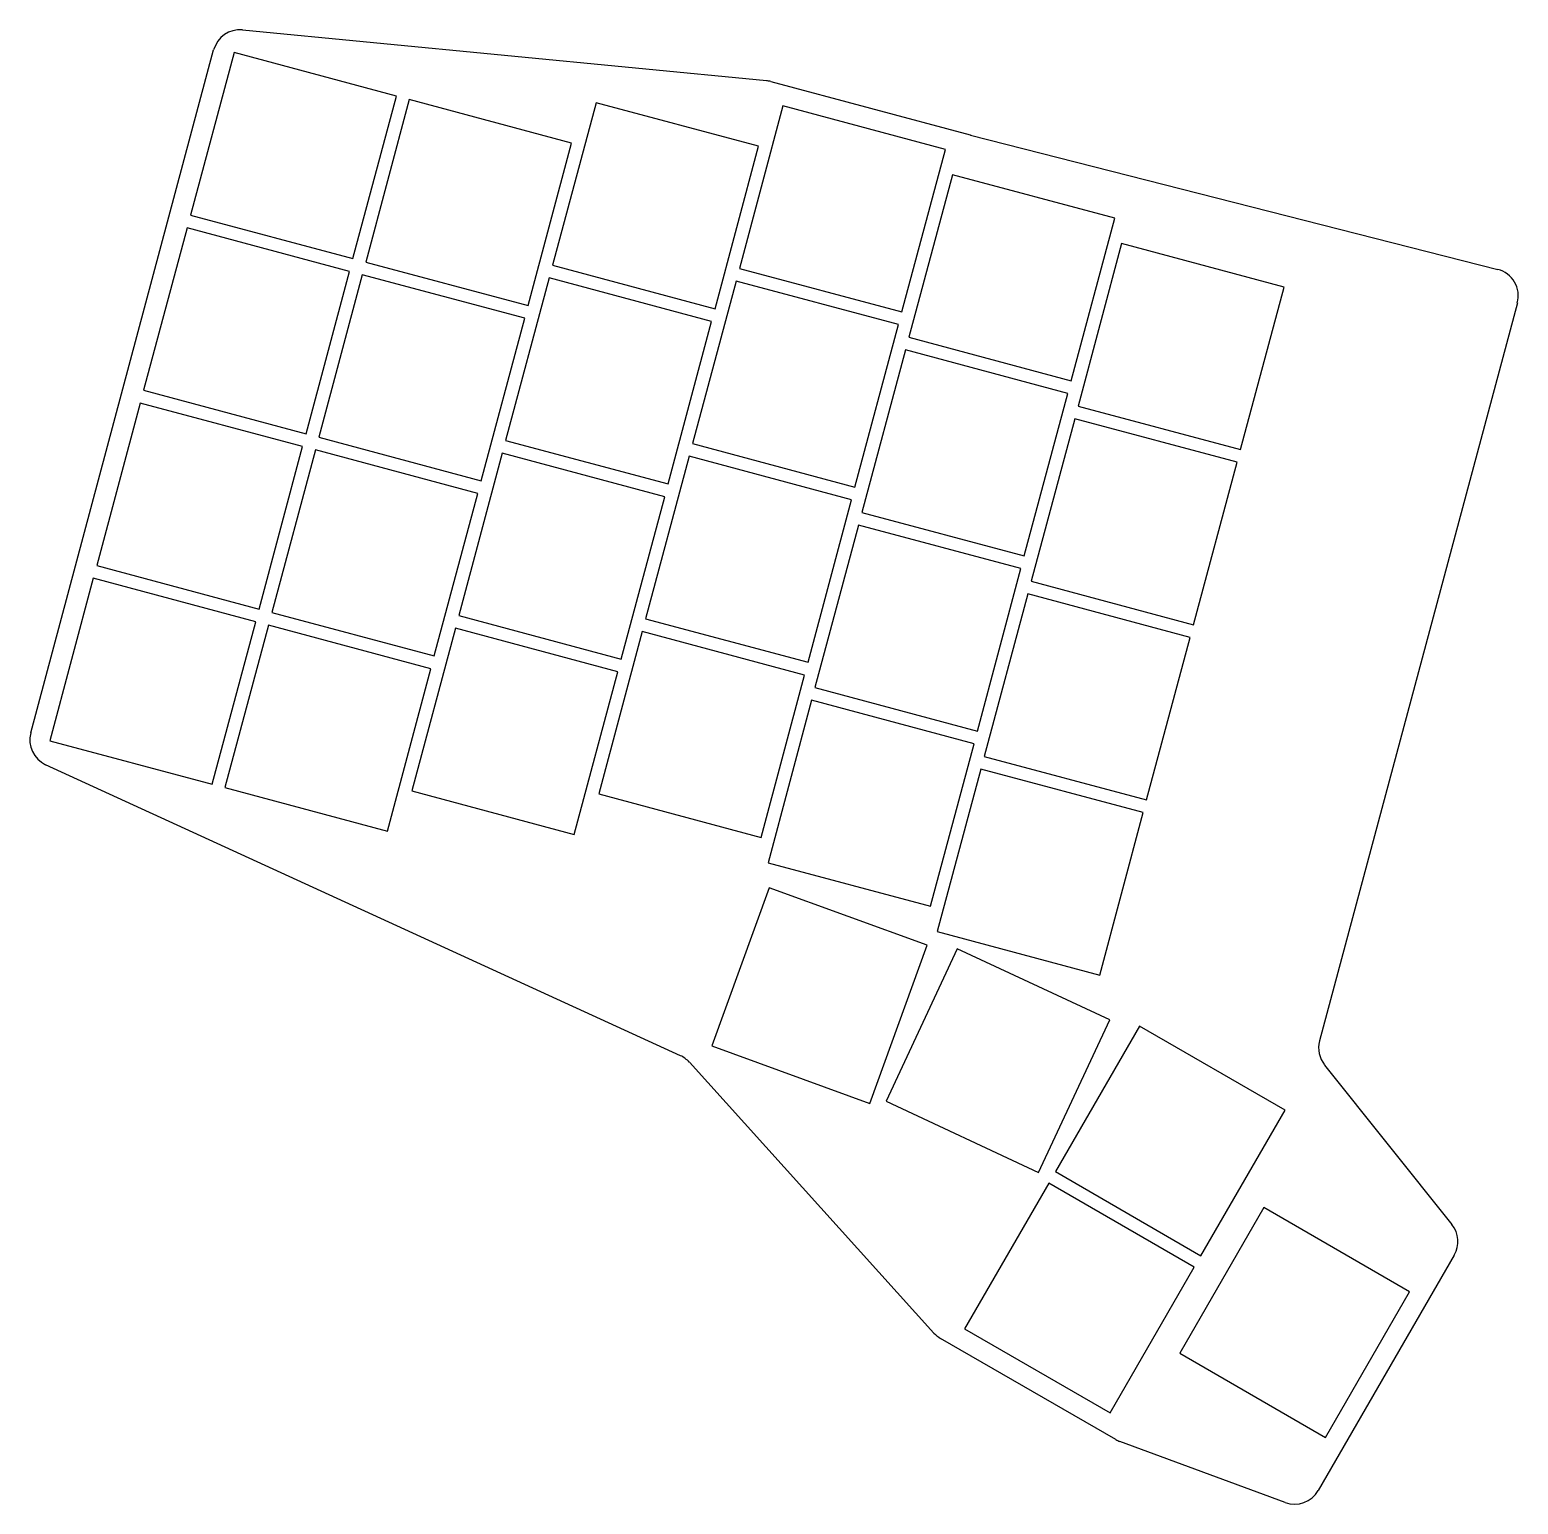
# Model space of a CAD drawing. Header units: millimetres. Extents: x 57 to 221, y -213 to -51.
import ezdxf

# ---------------------------------------------------------------- set-up
doc = ezdxf.new("R2010")
doc.units = ezdxf.units.MM

msp = doc.modelspace()

# ---------------------------------------------------------------- linework, layer by layer
for p, q in [((80.62, -50.64), (138.4, -56.24)), ((57.25, -128.18), (77.43, -52.85)), ((79.68, -53.15), (74.88, -71.07)), ((97.6, -57.95), (79.68, -53.15)), ((138.88, -56.33), (160.89, -62.23)), ((92.8, -75.87), (97.6, -57.95)), ((99, -58.33), (94.2, -76.25)), ((116.92, -63.13), (99, -58.33)), ((119.62, -58.68), (114.82, -76.59)), ((137.54, -63.48), (119.62, -58.68)), ((140.23, -59.02), (135.43, -76.94)), ((158.15, -63.83), (140.23, -59.02)), ((160.93, -62.24), (219.07, -77.07)), ((112.12, -81.05), (116.92, -63.13)), ((132.74, -81.4), (137.54, -63.48)), ((153.35, -81.74), (158.15, -63.83)), ((158.91, -66.62), (154.11, -84.53)), ((176.83, -71.42), (158.91, -66.62)), ((74.88, -71.07), (92.8, -75.87)), ((172.03, -89.33), (176.83, -71.42)), ((74.51, -72.47), (69.71, -90.39)), ((92.42, -77.27), (74.51, -72.47)), ((177.58, -74.21), (172.78, -92.13)), ((195.5, -79.01), (177.58, -74.21)), ((94.2, -76.25), (112.12, -81.05)), ((114.82, -76.59), (132.74, -81.4)), ((135.43, -76.94), (153.35, -81.74)), ((87.62, -95.19), (92.42, -77.27)), ((93.83, -77.65), (89.03, -95.57)), ((111.75, -82.45), (93.83, -77.65)), ((114.44, -78), (109.64, -95.92)), ((132.36, -82.8), (114.44, -78)), ((135.06, -78.34), (130.26, -96.26)), ((152.98, -83.15), (135.06, -78.34)), ((190.7, -96.93), (195.5, -79.01)), ((221.23, -80.75), (199.42, -162.15)), ((106.94, -100.37), (111.75, -82.45)), ((127.56, -100.72), (132.36, -82.8)), ((148.17, -101.06), (152.98, -83.15)), ((154.11, -84.53), (172.03, -89.33)), ((153.73, -85.94), (148.93, -103.85)), ((171.65, -90.74), (153.73, -85.94)), ((69.33, -91.79), (64.53, -109.71)), ((87.25, -96.6), (69.33, -91.79)), ((69.71, -90.39), (87.62, -95.19)), ((166.85, -108.66), (171.65, -90.74)), ((172.41, -93.53), (167.6, -111.45)), ((190.32, -98.33), (172.41, -93.53)), ((172.78, -92.13), (190.7, -96.93)), ((82.45, -114.51), (87.25, -96.6)), ((89.03, -95.57), (106.94, -100.37)), ((109.64, -95.92), (127.56, -100.72)), ((130.26, -96.26), (148.17, -101.06)), ((88.65, -96.97), (83.85, -114.89)), ((106.57, -101.77), (88.65, -96.97)), ((109.27, -97.32), (104.46, -115.24)), ((127.18, -102.12), (109.27, -97.32)), ((129.88, -97.67), (125.08, -115.58)), ((147.8, -102.47), (129.88, -97.67)), ((185.52, -116.25), (190.32, -98.33)), ((101.77, -119.69), (106.57, -101.77)), ((122.38, -120.04), (127.18, -102.12)), ((143, -120.38), (147.8, -102.47)), ((148.93, -103.85), (166.85, -108.66)), ((148.55, -105.26), (143.75, -123.18)), ((166.47, -110.06), (148.55, -105.26)), ((64.53, -109.71), (82.45, -114.51)), ((64.15, -111.11), (59.35, -129.03)), ((82.07, -115.92), (64.15, -111.11)), ((161.67, -127.98), (166.47, -110.06)), ((167.6, -111.45), (185.52, -116.25)), ((167.23, -112.85), (162.43, -130.77)), ((185.15, -117.65), (167.23, -112.85)), ((83.85, -114.89), (101.77, -119.69)), ((77.27, -133.83), (82.07, -115.92)), ((83.47, -116.29), (78.67, -134.21)), ((101.39, -121.09), (83.47, -116.29)), ((104.46, -115.24), (122.38, -120.04)), ((125.08, -115.58), (143, -120.38)), ((104.09, -116.64), (99.29, -134.56)), ((122.01, -121.44), (104.09, -116.64)), ((124.7, -116.99), (119.9, -134.9)), ((142.62, -121.79), (124.7, -116.99)), ((180.34, -135.57), (185.15, -117.65)), ((96.59, -139.01), (101.39, -121.09)), ((117.21, -139.36), (122.01, -121.44)), ((137.82, -139.71), (142.62, -121.79)), ((143.38, -124.58), (138.58, -142.5)), ((161.3, -129.38), (143.38, -124.58)), ((143.75, -123.18), (161.67, -127.98)), ((59.35, -129.03), (77.27, -133.83)), ((156.49, -147.3), (161.3, -129.38)), ((162.43, -130.77), (180.34, -135.57)), ((128.92, -163.78), (58.9, -131.68)), ((162.05, -132.17), (157.25, -150.09)), ((179.97, -136.97), (162.05, -132.17)), ((78.67, -134.21), (96.59, -139.01)), ((99.29, -134.56), (117.21, -139.36)), ((119.9, -134.9), (137.82, -139.71)), ((175.17, -154.89), (179.97, -136.97)), ((138.58, -142.5), (156.49, -147.3)), ((138.71, -145.26), (132.37, -162.69)), ((156.14, -151.6), (138.71, -145.26)), ((157.25, -150.09), (175.17, -154.89)), ((149.8, -169.03), (156.14, -151.6)), ((159.46, -151.99), (151.62, -168.8)), ((176.27, -159.83), (159.46, -151.99)), ((168.43, -176.64), (176.27, -159.83)), ((179.54, -160.5), (170.27, -176.56)), ((195.61, -169.77), (179.54, -160.5)), ((132.37, -162.69), (149.8, -169.03)), ((156.87, -194.36), (129.9, -164.49)), ((199.97, -164.8), (214.02, -182.39)), ((151.62, -168.8), (168.43, -176.64)), ((186.33, -185.84), (195.61, -169.77)), ((170.27, -176.56), (186.33, -185.84)), ((169.54, -177.82), (160.26, -193.89)), ((185.6, -187.1), (169.54, -177.82)), ((193.27, -180.53), (184, -196.59)), ((209.34, -189.8), (193.27, -180.53)), ((176.33, -203.16), (185.6, -187.1)), ((214.27, -185.76), (199.27, -211.74)), ((200.06, -205.87), (209.34, -189.8)), ((176.93, -206.11), (157.6, -194.95)), ((160.26, -193.89), (176.33, -203.16)), ((184, -196.59), (200.06, -205.87)), ((195.63, -213.05), (177.39, -206.32))]:
    msp.add_line(p, q)
for centre, start, end in [((80.33, -53.63), 84.4612, 165), ((138.11, -59.23), 75, 84.4612), ((161.67, -59.33), 255, 255.6928), ((218.33, -79.97), 345, 75.6928), ((60.15, -128.95), 165, 245.3743), ((202.31, -162.92), 165, 218.6092), ((127.67, -166.5), 42.0919, 65.3743), ((211.67, -184.26), 330, 38.6092), ((159.1, -192.35), 222.0919, 240), ((178.43, -203.51), 240, 249.7452), ((196.67, -210.24), 249.7452, 330)]:
    msp.add_arc(centre, 3, start, end)

doc.saveas('drawing.dxf')
